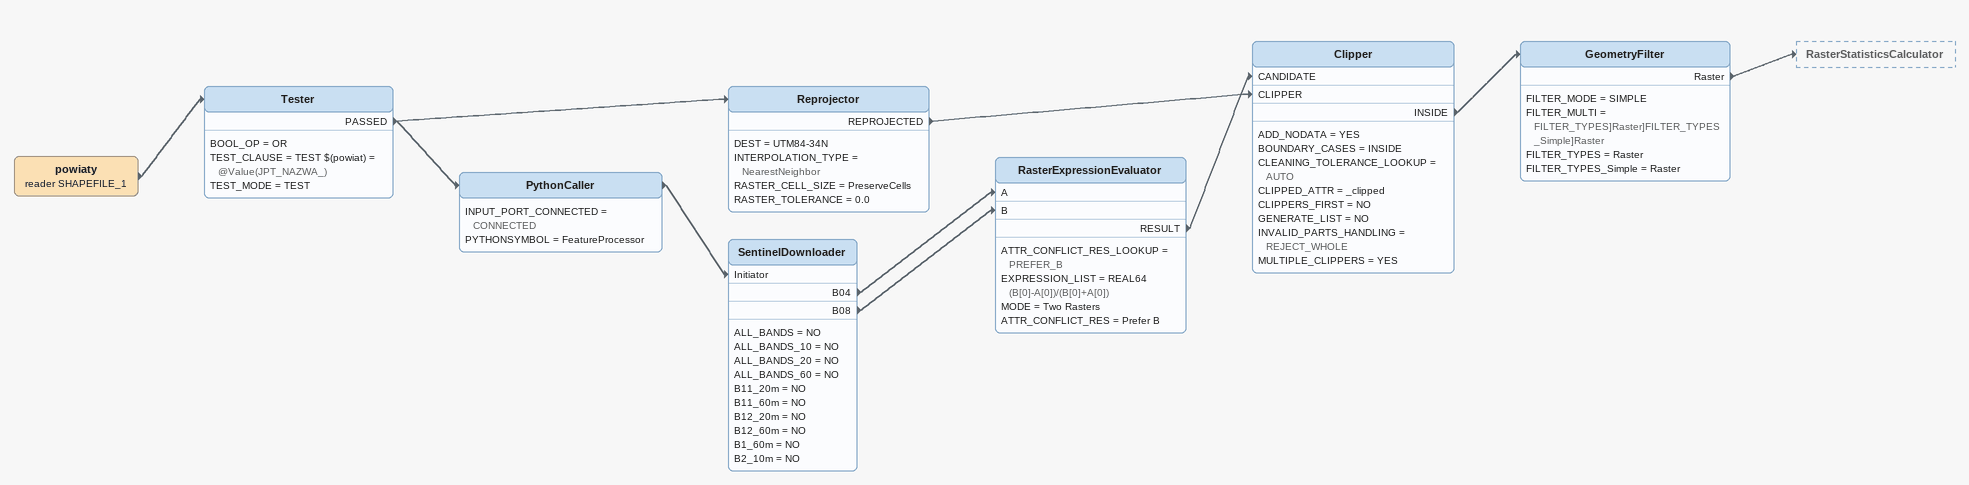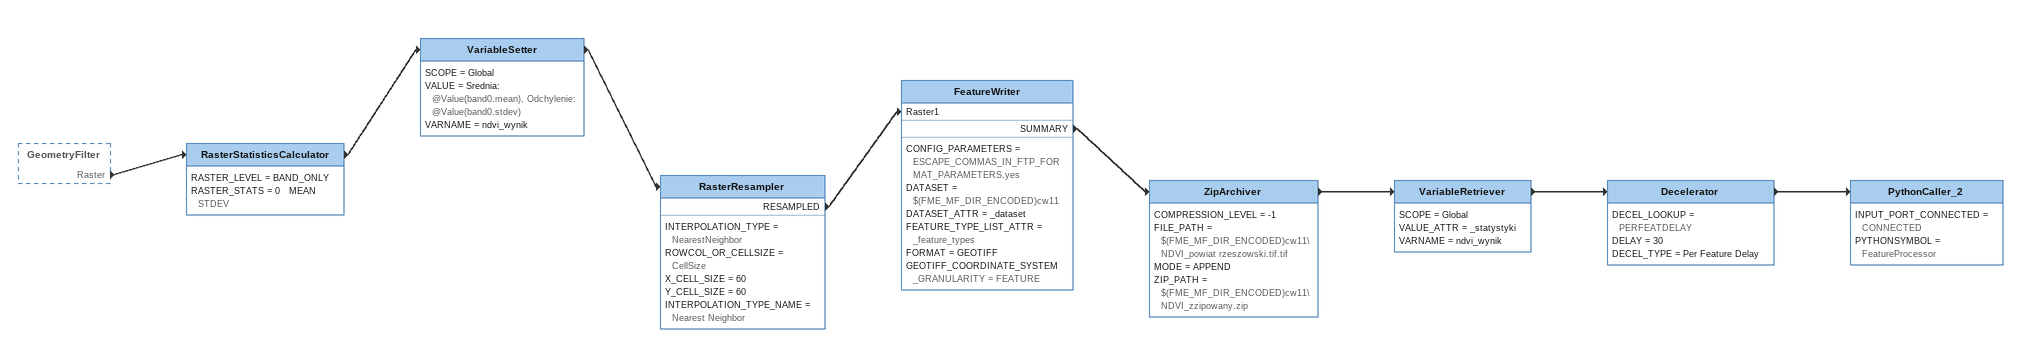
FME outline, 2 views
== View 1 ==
powiaty (reader SHAPEFILE_1)
    -> Tester
Tester
    BOOL_OP = OR
    TEST_CLAUSE = TEST $(powiat) = @Value(JPT_NAZWA_)
    TEST_MODE = TEST
    PASSED -> PythonCaller
    PASSED -> Reprojector
Reprojector
    DEST = UTM84-34N
    INTERPOLATION_TYPE = NearestNeighbor
    RASTER_CELL_SIZE = PreserveCells
    RASTER_TOLERANCE = 0.0
    REPROJECTED -> Clipper [CLIPPER]
PythonCaller
    INPUT_PORT_CONNECTED = CONNECTED
    PYTHONSYMBOL = FeatureProcessor
    -> SentinelDownloader [Initiator]
SentinelDownloader
    ALL_BANDS = NO
    ALL_BANDS_10 = NO
    ALL_BANDS_20 = NO
    ALL_BANDS_60 = NO
    B11_20m = NO
    B11_60m = NO
    B12_20m = NO
    B12_60m = NO
    B1_60m = NO
    B2_10m = NO
    B04 -> RasterExpressionEvaluator [A]
    B08 -> RasterExpressionEvaluator [B]
RasterExpressionEvaluator
    ATTR_CONFLICT_RES_LOOKUP = PREFER_B
    EXPRESSION_LIST = REAL64 (B[0]-A[0])/(B[0]+A[0])
    MODE = Two Rasters
    ATTR_CONFLICT_RES = Prefer B
    RESULT -> Clipper [CANDIDATE]
Clipper
    ADD_NODATA = YES
    BOUNDARY_CASES = INSIDE
    CLEANING_TOLERANCE_LOOKUP = AUTO
    CLIPPED_ATTR = _clipped
    CLIPPERS_FIRST = NO
    GENERATE_LIST = NO
    INVALID_PARTS_HANDLING = REJECT_WHOLE
    MULTIPLE_CLIPPERS = YES
    INSIDE -> GeometryFilter
GeometryFilter
    FILTER_MODE = SIMPLE
    FILTER_MULTI = FILTER_TYPES]Raster]FILTER_TYPES_Simple]Raster
    FILTER_TYPES = Raster
    FILTER_TYPES_Simple = Raster
    Raster -> RasterStatisticsCalculator

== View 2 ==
GeometryFilter [outside]
    Raster -> RasterStatisticsCalculator
RasterStatisticsCalculator
    RASTER_LEVEL = BAND_ONLY
    RASTER_STATS = 0   MEAN   STDEV
    -> VariableSetter
VariableSetter
    SCOPE = Global
    VALUE = Srednia: @Value(band0.mean), Odchylenie: @Value(band0.stdev)
    VARNAME = ndvi_wynik
    -> RasterResampler
RasterResampler
    INTERPOLATION_TYPE = NearestNeighbor
    ROWCOL_OR_CELLSIZE = CellSize
    X_CELL_SIZE = 60
    Y_CELL_SIZE = 60
    INTERPOLATION_TYPE_NAME = Nearest Neighbor
    RESAMPLED -> FeatureWriter [Raster1]
FeatureWriter
    CONFIG_PARAMETERS = ESCAPE_COMMAS_IN_FTP_FORMAT_PARAMETERS,yes
    DATASET = $(FME_MF_DIR_ENCODED)cw11
    DATASET_ATTR = _dataset
    FEATURE_TYPE_LIST_ATTR = _feature_types
    FORMAT = GEOTIFF
    GEOTIFF_COORDINATE_SYSTEM_GRANULARITY = FEATURE
    SUMMARY -> ZipArchiver
ZipArchiver
    COMPRESSION_LEVEL = -1
    FILE_PATH = $(FME_MF_DIR_ENCODED)cw11\NDVI_powiat rzeszowski.tif.tif
    MODE = APPEND
    ZIP_PATH = $(FME_MF_DIR_ENCODED)cw11\NDVI_zzipowany.zip
    -> VariableRetriever
VariableRetriever
    SCOPE = Global
    VALUE_ATTR = _statystyki
    VARNAME = ndvi_wynik
    -> Decelerator
Decelerator
    DECEL_LOOKUP = PERFEATDELAY
    DELAY = 30
    DECEL_TYPE = Per Feature Delay
    -> PythonCaller_2
PythonCaller_2
    INPUT_PORT_CONNECTED = CONNECTED
    PYTHONSYMBOL = FeatureProcessor
